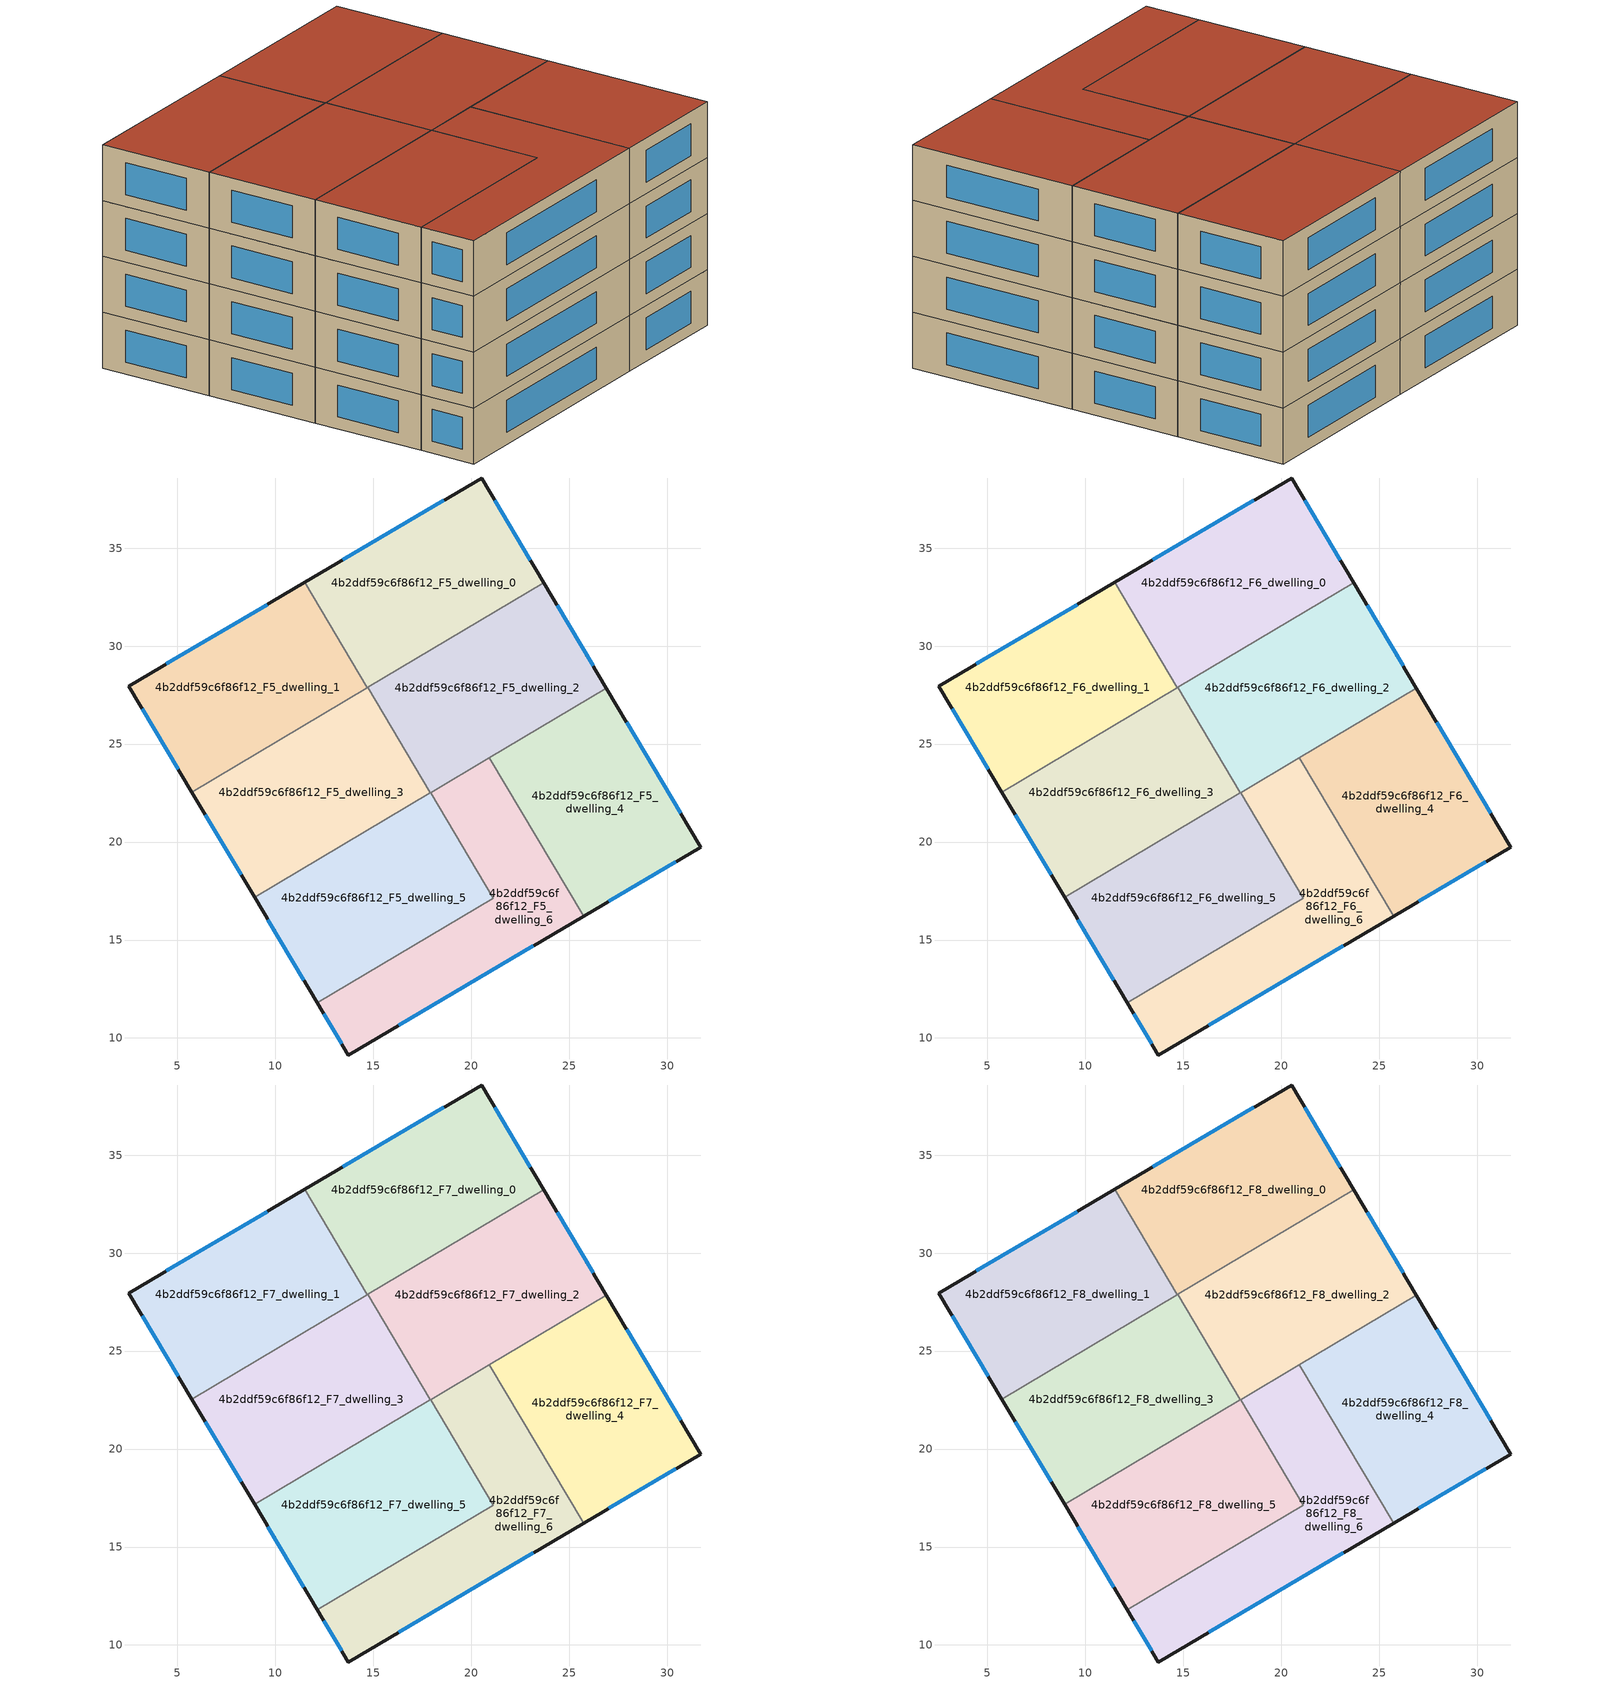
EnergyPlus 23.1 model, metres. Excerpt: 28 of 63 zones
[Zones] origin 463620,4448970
4b2ddf59c6f86f12_F5_dwelling_0
 floor to 4b2ddf59c6f86f12_F4_dwelling_0 (EU_floor_Construction): 20.53,38.58 23.71,33.23 14.7,27.88 11.5,33.26 z15
 wall outside (EU_wall_Construction): 23.71,33.23 20.53,38.58 11.5,33.26 z15:18
 wall to 4b2ddf59c6f86f12_F5_dwelling_1 (EU_wall_Construction): 11.5,33.26 14.7,27.88 z15:18
 wall to 4b2ddf59c6f86f12_F5_dwelling_2 (EU_wall_Construction): 14.72,27.89 23.71,33.23 z15:18
 wall to 4b2ddf59c6f86f12_F5_dwelling_3 (EU_wall_Construction): 14.7,27.88 14.72,27.89 z15:18
 window (EU_Window_Construction): 18.59,37.44 13.43,34.4 / 23.02,34.37 21.21,37.43 z15.64:17.36
4b2ddf59c6f86f12_F5_dwelling_1
 floor to 4b2ddf59c6f86f12_F4_dwelling_1 (EU_floor_Construction): 11.5,33.26 14.7,27.88 5.74,22.55 2.52,27.96 z15
 wall outside (EU_wall_Construction): 11.5,33.26 2.52,27.96 5.74,22.55 z15:18
 wall to 4b2ddf59c6f86f12_F5_dwelling_3 (EU_wall_Construction): 5.74,22.55 14.7,27.88 z15:18
 window (EU_Window_Construction): 9.58,32.12 4.44,29.09 / 3.21,26.8 5.05,23.71 z15.64:17.36
4b2ddf59c6f86f12_F5_dwelling_2
 floor to 4b2ddf59c6f86f12_F4_dwelling_2 (EU_floor_Construction): 23.71,33.23 26.9,27.85 17.92,22.51 14.72,27.89 z15
 wall outside (EU_wall_Construction): 26.9,27.85 23.71,33.23 z15:18
 wall to 4b2ddf59c6f86f12_F5_dwelling_3 (EU_wall_Construction): 14.72,27.89 17.92,22.51 z15:18
 wall to 4b2ddf59c6f86f12_F5_dwelling_4 (EU_wall_Construction): 20.93,24.3 26.9,27.85 z15:18
 wall to 4b2ddf59c6f86f12_F5_dwelling_6 (EU_wall_Construction): 17.92,22.51 20.93,24.3 z15:18
 window (EU_Window_Construction): 26.22,29 24.39,32.07 z15.64:17.36
4b2ddf59c6f86f12_F5_dwelling_3
 floor to 4b2ddf59c6f86f12_F4_dwelling_3 (EU_floor_Construction): 14.72,27.89 17.92,22.51 8.94,17.17 5.74,22.55 z15
 wall outside (EU_wall_Construction): 5.74,22.55 8.94,17.17 z15:18
 wall to 4b2ddf59c6f86f12_F5_dwelling_5 (EU_wall_Construction): 8.94,17.17 17.92,22.51 z15:18
 window (EU_Window_Construction): 6.42,21.4 8.25,18.33 z15.64:17.36
4b2ddf59c6f86f12_F5_dwelling_4
 floor to 4b2ddf59c6f86f12_F4_dwelling_4 (EU_floor_Construction): 26.9,27.85 31.71,19.75 25.73,16.21 20.93,24.3 z15
 wall outside (EU_wall_Construction): 25.73,16.21 31.71,19.75 26.9,27.85 z15:18
 wall to 4b2ddf59c6f86f12_F5_dwelling_6 (EU_wall_Construction): 20.93,24.3 25.73,16.21 z15:18
 window (EU_Window_Construction): 27.01,16.97 30.43,18.99 / 30.68,21.48 27.93,26.11 z15.64:17.36
4b2ddf59c6f86f12_F5_dwelling_5
 floor to 4b2ddf59c6f86f12_F4_dwelling_5 (EU_floor_Construction): 17.92,22.51 21.12,17.13 12.14,11.79 8.94,17.17 z15
 wall outside (EU_wall_Construction): 8.94,17.17 12.14,11.79 z15:18
 wall to 4b2ddf59c6f86f12_F5_dwelling_6 (EU_wall_Construction): 12.14,11.79 21.12,17.13 17.92,22.51 z15:18
 window (EU_Window_Construction): 9.62,16.02 11.46,12.95 z15.64:17.36
4b2ddf59c6f86f12_F5_dwelling_6
 floor to 4b2ddf59c6f86f12_F4_dwelling_6 (EU_floor_Construction): 20.93,24.3 25.73,16.21 13.73,9.13 12.14,11.79 21.12,17.13 17.92,22.51 z15
 wall outside (EU_wall_Construction): 12.14,11.79 13.73,9.13 25.73,16.21 z15:18
 window (EU_Window_Construction): 16.3,10.65 23.16,14.7 / 12.48,11.22 13.39,9.7 z15.64:17.36
4b2ddf59c6f86f12_F6_dwelling_0
 floor to 4b2ddf59c6f86f12_F5_dwelling_0 (EU_floor_Construction): 20.53,38.58 23.71,33.23 14.7,27.88 11.5,33.26 z18
 wall outside (EU_wall_Construction): 23.71,33.23 20.53,38.58 11.5,33.26 z18:21
 wall to 4b2ddf59c6f86f12_F6_dwelling_1 (EU_wall_Construction): 11.5,33.26 14.7,27.88 z18:21
 wall to 4b2ddf59c6f86f12_F6_dwelling_2 (EU_wall_Construction): 14.72,27.89 23.71,33.23 z18:21
 wall to 4b2ddf59c6f86f12_F6_dwelling_3 (EU_wall_Construction): 14.7,27.88 14.72,27.89 z18:21
 window (EU_Window_Construction): 18.59,37.44 13.43,34.4 / 23.02,34.37 21.21,37.43 z18.64:20.36
4b2ddf59c6f86f12_F6_dwelling_1
 floor to 4b2ddf59c6f86f12_F5_dwelling_1 (EU_floor_Construction): 11.5,33.26 14.7,27.88 5.74,22.55 2.52,27.96 z18
 wall outside (EU_wall_Construction): 11.5,33.26 2.52,27.96 5.74,22.55 z18:21
 wall to 4b2ddf59c6f86f12_F6_dwelling_3 (EU_wall_Construction): 5.74,22.55 14.7,27.88 z18:21
 window (EU_Window_Construction): 9.58,32.12 4.44,29.09 / 3.21,26.8 5.05,23.71 z18.64:20.36
4b2ddf59c6f86f12_F6_dwelling_2
 floor to 4b2ddf59c6f86f12_F5_dwelling_2 (EU_floor_Construction): 23.71,33.23 26.9,27.85 17.92,22.51 14.72,27.89 z18
 wall outside (EU_wall_Construction): 26.9,27.85 23.71,33.23 z18:21
 wall to 4b2ddf59c6f86f12_F6_dwelling_3 (EU_wall_Construction): 14.72,27.89 17.92,22.51 z18:21
 wall to 4b2ddf59c6f86f12_F6_dwelling_4 (EU_wall_Construction): 20.93,24.3 26.9,27.85 z18:21
 wall to 4b2ddf59c6f86f12_F6_dwelling_6 (EU_wall_Construction): 17.92,22.51 20.93,24.3 z18:21
 window (EU_Window_Construction): 26.22,29 24.39,32.07 z18.64:20.36
4b2ddf59c6f86f12_F6_dwelling_3
 floor to 4b2ddf59c6f86f12_F5_dwelling_3 (EU_floor_Construction): 14.72,27.89 17.92,22.51 8.94,17.17 5.74,22.55 z18
 wall outside (EU_wall_Construction): 5.74,22.55 8.94,17.17 z18:21
 wall to 4b2ddf59c6f86f12_F6_dwelling_5 (EU_wall_Construction): 8.94,17.17 17.92,22.51 z18:21
 window (EU_Window_Construction): 6.42,21.4 8.25,18.33 z18.64:20.36
4b2ddf59c6f86f12_F6_dwelling_4
 floor to 4b2ddf59c6f86f12_F5_dwelling_4 (EU_floor_Construction): 26.9,27.85 31.71,19.75 25.73,16.21 20.93,24.3 z18
 wall outside (EU_wall_Construction): 25.73,16.21 31.71,19.75 26.9,27.85 z18:21
 wall to 4b2ddf59c6f86f12_F6_dwelling_6 (EU_wall_Construction): 20.93,24.3 25.73,16.21 z18:21
 window (EU_Window_Construction): 27.01,16.97 30.43,18.99 / 30.68,21.48 27.93,26.11 z18.64:20.36
4b2ddf59c6f86f12_F6_dwelling_5
 floor to 4b2ddf59c6f86f12_F5_dwelling_5 (EU_floor_Construction): 17.92,22.51 21.12,17.13 12.14,11.79 8.94,17.17 z18
 wall outside (EU_wall_Construction): 8.94,17.17 12.14,11.79 z18:21
 wall to 4b2ddf59c6f86f12_F6_dwelling_6 (EU_wall_Construction): 12.14,11.79 21.12,17.13 17.92,22.51 z18:21
 window (EU_Window_Construction): 9.62,16.02 11.46,12.95 z18.64:20.36
4b2ddf59c6f86f12_F6_dwelling_6
 floor to 4b2ddf59c6f86f12_F5_dwelling_6 (EU_floor_Construction): 20.93,24.3 25.73,16.21 13.73,9.13 12.14,11.79 21.12,17.13 17.92,22.51 z18
 wall outside (EU_wall_Construction): 12.14,11.79 13.73,9.13 25.73,16.21 z18:21
 window (EU_Window_Construction): 16.3,10.65 23.16,14.7 / 12.48,11.22 13.39,9.7 z18.64:20.36
4b2ddf59c6f86f12_F7_dwelling_0
 floor to 4b2ddf59c6f86f12_F6_dwelling_0 (EU_floor_Construction): 20.53,38.58 23.71,33.23 14.7,27.88 11.5,33.26 z21
 wall outside (EU_wall_Construction): 23.71,33.23 20.53,38.58 11.5,33.26 z21:24
 wall to 4b2ddf59c6f86f12_F7_dwelling_1 (EU_wall_Construction): 11.5,33.26 14.7,27.88 z21:24
 wall to 4b2ddf59c6f86f12_F7_dwelling_2 (EU_wall_Construction): 14.72,27.89 23.71,33.23 z21:24
 wall to 4b2ddf59c6f86f12_F7_dwelling_3 (EU_wall_Construction): 14.7,27.88 14.72,27.89 z21:24
 window (EU_Window_Construction): 18.59,37.44 13.43,34.4 / 23.02,34.37 21.21,37.43 z21.64:23.36
4b2ddf59c6f86f12_F7_dwelling_1
 floor to 4b2ddf59c6f86f12_F6_dwelling_1 (EU_floor_Construction): 11.5,33.26 14.7,27.88 5.74,22.55 2.52,27.96 z21
 wall outside (EU_wall_Construction): 11.5,33.26 2.52,27.96 5.74,22.55 z21:24
 wall to 4b2ddf59c6f86f12_F7_dwelling_3 (EU_wall_Construction): 5.74,22.55 14.7,27.88 z21:24
 window (EU_Window_Construction): 9.58,32.12 4.44,29.09 / 3.21,26.8 5.05,23.71 z21.64:23.36
4b2ddf59c6f86f12_F7_dwelling_2
 floor to 4b2ddf59c6f86f12_F6_dwelling_2 (EU_floor_Construction): 23.71,33.23 26.9,27.85 17.92,22.51 14.72,27.89 z21
 wall outside (EU_wall_Construction): 26.9,27.85 23.71,33.23 z21:24
 wall to 4b2ddf59c6f86f12_F7_dwelling_3 (EU_wall_Construction): 14.72,27.89 17.92,22.51 z21:24
 wall to 4b2ddf59c6f86f12_F7_dwelling_4 (EU_wall_Construction): 20.93,24.3 26.9,27.85 z21:24
 wall to 4b2ddf59c6f86f12_F7_dwelling_6 (EU_wall_Construction): 17.92,22.51 20.93,24.3 z21:24
 window (EU_Window_Construction): 26.22,29 24.39,32.07 z21.64:23.36
4b2ddf59c6f86f12_F7_dwelling_3
 floor to 4b2ddf59c6f86f12_F6_dwelling_3 (EU_floor_Construction): 14.72,27.89 17.92,22.51 8.94,17.17 5.74,22.55 z21
 wall outside (EU_wall_Construction): 5.74,22.55 8.94,17.17 z21:24
 wall to 4b2ddf59c6f86f12_F7_dwelling_5 (EU_wall_Construction): 8.94,17.17 17.92,22.51 z21:24
 window (EU_Window_Construction): 6.42,21.4 8.25,18.33 z21.64:23.36
4b2ddf59c6f86f12_F7_dwelling_4
 floor to 4b2ddf59c6f86f12_F6_dwelling_4 (EU_floor_Construction): 26.9,27.85 31.71,19.75 25.73,16.21 20.93,24.3 z21
 wall outside (EU_wall_Construction): 25.73,16.21 31.71,19.75 26.9,27.85 z21:24
 wall to 4b2ddf59c6f86f12_F7_dwelling_6 (EU_wall_Construction): 20.93,24.3 25.73,16.21 z21:24
 window (EU_Window_Construction): 27.01,16.97 30.43,18.99 / 30.68,21.48 27.93,26.11 z21.64:23.36
4b2ddf59c6f86f12_F7_dwelling_5
 floor to 4b2ddf59c6f86f12_F6_dwelling_5 (EU_floor_Construction): 17.92,22.51 21.12,17.13 12.14,11.79 8.94,17.17 z21
 wall outside (EU_wall_Construction): 8.94,17.17 12.14,11.79 z21:24
 wall to 4b2ddf59c6f86f12_F7_dwelling_6 (EU_wall_Construction): 12.14,11.79 21.12,17.13 17.92,22.51 z21:24
 window (EU_Window_Construction): 9.62,16.02 11.46,12.95 z21.64:23.36
4b2ddf59c6f86f12_F7_dwelling_6
 floor to 4b2ddf59c6f86f12_F6_dwelling_6 (EU_floor_Construction): 20.93,24.3 25.73,16.21 13.73,9.13 12.14,11.79 21.12,17.13 17.92,22.51 z21
 wall outside (EU_wall_Construction): 12.14,11.79 13.73,9.13 25.73,16.21 z21:24
 window (EU_Window_Construction): 16.3,10.65 23.16,14.7 / 12.48,11.22 13.39,9.7 z21.64:23.36
4b2ddf59c6f86f12_F8_dwelling_0
 floor to 4b2ddf59c6f86f12_F7_dwelling_0 (EU_floor_Construction): 20.53,38.58 23.71,33.23 14.7,27.88 11.5,33.26 z24
 wall outside (EU_wall_Construction): 23.71,33.23 20.53,38.58 11.5,33.26 z24:27
 wall to 4b2ddf59c6f86f12_F8_dwelling_1 (EU_wall_Construction): 11.5,33.26 14.7,27.88 z24:27
 wall to 4b2ddf59c6f86f12_F8_dwelling_2 (EU_wall_Construction): 14.72,27.89 23.71,33.23 z24:27
 wall to 4b2ddf59c6f86f12_F8_dwelling_3 (EU_wall_Construction): 14.7,27.88 14.72,27.89 z24:27
 window (EU_Window_Construction): 18.59,37.44 13.43,34.4 / 23.02,34.37 21.21,37.43 z24.64:26.36
 roof outside (EU_roof_Construction): 23.71,33.23 20.53,38.58 11.5,33.26 14.7,27.88 z27
4b2ddf59c6f86f12_F8_dwelling_1
 floor to 4b2ddf59c6f86f12_F7_dwelling_1 (EU_floor_Construction): 11.5,33.26 14.7,27.88 5.74,22.55 2.52,27.96 z24
 wall outside (EU_wall_Construction): 11.5,33.26 2.52,27.96 5.74,22.55 z24:27
 wall to 4b2ddf59c6f86f12_F8_dwelling_3 (EU_wall_Construction): 5.74,22.55 14.7,27.88 z24:27
 window (EU_Window_Construction): 9.58,32.12 4.44,29.09 / 3.21,26.8 5.05,23.71 z24.64:26.36
 roof outside (EU_roof_Construction): 14.7,27.88 11.5,33.26 2.52,27.96 5.74,22.55 z27
4b2ddf59c6f86f12_F8_dwelling_2
 floor to 4b2ddf59c6f86f12_F7_dwelling_2 (EU_floor_Construction): 23.71,33.23 26.9,27.85 17.92,22.51 14.72,27.89 z24
 wall outside (EU_wall_Construction): 26.9,27.85 23.71,33.23 z24:27
 wall to 4b2ddf59c6f86f12_F8_dwelling_3 (EU_wall_Construction): 14.72,27.89 17.92,22.51 z24:27
 wall to 4b2ddf59c6f86f12_F8_dwelling_4 (EU_wall_Construction): 20.93,24.3 26.9,27.85 z24:27
 wall to 4b2ddf59c6f86f12_F8_dwelling_6 (EU_wall_Construction): 17.92,22.51 20.93,24.3 z24:27
 window (EU_Window_Construction): 26.22,29 24.39,32.07 z24.64:26.36
 roof outside (EU_roof_Construction): 26.9,27.85 23.71,33.23 14.72,27.89 17.92,22.51 z27
4b2ddf59c6f86f12_F8_dwelling_3
 floor to 4b2ddf59c6f86f12_F7_dwelling_3 (EU_floor_Construction): 14.72,27.89 17.92,22.51 8.94,17.17 5.74,22.55 z24
 wall outside (EU_wall_Construction): 5.74,22.55 8.94,17.17 z24:27
 wall to 4b2ddf59c6f86f12_F8_dwelling_5 (EU_wall_Construction): 8.94,17.17 17.92,22.51 z24:27
 window (EU_Window_Construction): 6.42,21.4 8.25,18.33 z24.64:26.36
 roof outside (EU_roof_Construction): 17.92,22.51 14.72,27.89 5.74,22.55 8.94,17.17 z27
4b2ddf59c6f86f12_F8_dwelling_4
 floor to 4b2ddf59c6f86f12_F7_dwelling_4 (EU_floor_Construction): 26.9,27.85 31.71,19.75 25.73,16.21 20.93,24.3 z24
 wall outside (EU_wall_Construction): 25.73,16.21 31.71,19.75 26.9,27.85 z24:27
 wall to 4b2ddf59c6f86f12_F8_dwelling_6 (EU_wall_Construction): 20.93,24.3 25.73,16.21 z24:27
 window (EU_Window_Construction): 27.01,16.97 30.43,18.99 / 30.68,21.48 27.93,26.11 z24.64:26.36
 roof outside (EU_roof_Construction): 31.71,19.75 26.9,27.85 20.93,24.3 25.73,16.21 z27
4b2ddf59c6f86f12_F8_dwelling_5
 floor to 4b2ddf59c6f86f12_F7_dwelling_5 (EU_floor_Construction): 17.92,22.51 21.12,17.13 12.14,11.79 8.94,17.17 z24
 wall outside (EU_wall_Construction): 8.94,17.17 12.14,11.79 z24:27
 wall to 4b2ddf59c6f86f12_F8_dwelling_6 (EU_wall_Construction): 12.14,11.79 21.12,17.13 17.92,22.51 z24:27
 window (EU_Window_Construction): 9.62,16.02 11.46,12.95 z24.64:26.36
 roof outside (EU_roof_Construction): 21.12,17.13 17.92,22.51 8.94,17.17 12.14,11.79 z27
4b2ddf59c6f86f12_F8_dwelling_6
 floor to 4b2ddf59c6f86f12_F7_dwelling_6 (EU_floor_Construction): 20.93,24.3 25.73,16.21 13.73,9.13 12.14,11.79 21.12,17.13 17.92,22.51 z24
 wall outside (EU_wall_Construction): 12.14,11.79 13.73,9.13 25.73,16.21 z24:27
 window (EU_Window_Construction): 16.3,10.65 23.16,14.7 / 12.48,11.22 13.39,9.7 z24.64:26.36
 roof outside (EU_roof_Construction): 25.73,16.21 20.93,24.3 17.92,22.51 21.12,17.13 12.14,11.79 13.73,9.13 z27
[Building]
EU S2 Campaign: North Axis=0; Terrain=City; Solar Distribution=FullExterior
[Site:Location]
Yerevan-Zvartnots.Intl.AP: Latitude=40.15; Longitude=44.383; Time Zone=4; Elevation=854
[SizingPeriod:WeatherFileDays]
AnnualSizingPeriod: Begin Month=1; Begin Day of Month=1; End Month=12; End Day of Month=31; Day of Week for Start Day=Monday; Use Weather File Daylight Saving Period=No; Use Weather File Rain and Snow Indicators=No
[MATERIAL]
EU_InternalMass_Material: Roughness=MediumRough; Thickness=0.1; Conductivity=1; Density=1800; Specific Heat=900; Thermal Absorptance=0.9; Solar Absorptance=0.7; Visible Absorptance=0.7
[MATERIAL:NOMASS] Roughness=MediumRough; Thermal Absorptance=0.9; Solar Absorptance=0.7; Visible Absorptance=0.7
Name | Thermal Resistance
EU_wall_NoMass | 1.05043
EU_roof_NoMass | 1.45357
EU_floor_NoMass | 0.478065
[WINDOWMATERIAL:SIMPLEGLAZINGSYSTEM]
EU_Window_SimpleGlazing: UFactor=2.5566; Solar Heat Gain Coefficient=0.75; Visible Transmittance=0.75
[CONSTRUCTION]
EU_wall_Construction: EU_wall_NoMass
EU_roof_Construction: EU_roof_NoMass
EU_floor_Construction: EU_floor_NoMass
EU_Window_Construction: EU_Window_SimpleGlazing
EU_InternalMass_Construction: EU_InternalMass_Material
[ZONE] Type=1; Multiplier=1; Ceiling Height=autocalculate; Floor Area=autocalculate; Part of Total Floor Area=Yes
Name | Volume
4b2ddf59c6f86f12_F5_dwelling_0; 4b2ddf59c6f86f12_F6_dwelling_0; 4b2ddf59c6f86f12_F7_dwelling_0; 4b2ddf59c6f86f12_F8_dwelling_0 | 196.185
4b2ddf59c6f86f12_F5_dwelling_1; 4b2ddf59c6f86f12_F6_dwelling_1; 4b2ddf59c6f86f12_F7_dwelling_1; 4b2ddf59c6f86f12_F8_dwelling_1 | 196.187
4b2ddf59c6f86f12_F5_dwelling_2; 4b2ddf59c6f86f12_F6_dwelling_2; 4b2ddf59c6f86f12_F7_dwelling_2; 4b2ddf59c6f86f12_F8_dwelling_2 | 196.191
4b2ddf59c6f86f12_F5_dwelling_3; 4b2ddf59c6f86f12_F6_dwelling_3; 4b2ddf59c6f86f12_F7_dwelling_3; 4b2ddf59c6f86f12_F8_dwelling_3 | 196.186
4b2ddf59c6f86f12_F5_dwelling_4; 4b2ddf59c6f86f12_F6_dwelling_4; 4b2ddf59c6f86f12_F7_dwelling_4; 4b2ddf59c6f86f12_F8_dwelling_4 | 196.181
4b2ddf59c6f86f12_F5_dwelling_5; 4b2ddf59c6f86f12_F6_dwelling_5; 4b2ddf59c6f86f12_F7_dwelling_5; 4b2ddf59c6f86f12_F8_dwelling_5 | 196.18
4b2ddf59c6f86f12_F5_dwelling_6; 4b2ddf59c6f86f12_F6_dwelling_6; 4b2ddf59c6f86f12_F7_dwelling_6; 4b2ddf59c6f86f12_F8_dwelling_6 | 196.157
[INTERNALMASS] Construction=EU_InternalMass_Construction
Name | Zone or ZoneList | Surface Area
4b2ddf59c6f86f12_F5_dwelling_0_EU_InternalMass | 4b2ddf59c6f86f12_F5_dwelling_0 | 65.395
4b2ddf59c6f86f12_F5_dwelling_1_EU_InternalMass | 4b2ddf59c6f86f12_F5_dwelling_1 | 65.3959
4b2ddf59c6f86f12_F5_dwelling_2_EU_InternalMass | 4b2ddf59c6f86f12_F5_dwelling_2 | 65.3962
4b2ddf59c6f86f12_F5_dwelling_3_EU_InternalMass | 4b2ddf59c6f86f12_F5_dwelling_3 | 65.3955
4b2ddf59c6f86f12_F5_dwelling_4_EU_InternalMass | 4b2ddf59c6f86f12_F5_dwelling_4 | 65.3925
4b2ddf59c6f86f12_F5_dwelling_5_EU_InternalMass | 4b2ddf59c6f86f12_F5_dwelling_5 | 65.3918
4b2ddf59c6f86f12_F5_dwelling_6_EU_InternalMass | 4b2ddf59c6f86f12_F5_dwelling_6 | 65.3858
4b2ddf59c6f86f12_F6_dwelling_0_EU_InternalMass | 4b2ddf59c6f86f12_F6_dwelling_0 | 65.395
4b2ddf59c6f86f12_F6_dwelling_1_EU_InternalMass | 4b2ddf59c6f86f12_F6_dwelling_1 | 65.3959
4b2ddf59c6f86f12_F6_dwelling_2_EU_InternalMass | 4b2ddf59c6f86f12_F6_dwelling_2 | 65.3962
4b2ddf59c6f86f12_F6_dwelling_3_EU_InternalMass | 4b2ddf59c6f86f12_F6_dwelling_3 | 65.3955
4b2ddf59c6f86f12_F6_dwelling_4_EU_InternalMass | 4b2ddf59c6f86f12_F6_dwelling_4 | 65.3925
4b2ddf59c6f86f12_F6_dwelling_5_EU_InternalMass | 4b2ddf59c6f86f12_F6_dwelling_5 | 65.3918
4b2ddf59c6f86f12_F6_dwelling_6_EU_InternalMass | 4b2ddf59c6f86f12_F6_dwelling_6 | 65.3858
4b2ddf59c6f86f12_F7_dwelling_0_EU_InternalMass | 4b2ddf59c6f86f12_F7_dwelling_0 | 65.395
4b2ddf59c6f86f12_F7_dwelling_1_EU_InternalMass | 4b2ddf59c6f86f12_F7_dwelling_1 | 65.3959
4b2ddf59c6f86f12_F7_dwelling_2_EU_InternalMass | 4b2ddf59c6f86f12_F7_dwelling_2 | 65.3962
4b2ddf59c6f86f12_F7_dwelling_3_EU_InternalMass | 4b2ddf59c6f86f12_F7_dwelling_3 | 65.3955
4b2ddf59c6f86f12_F7_dwelling_4_EU_InternalMass | 4b2ddf59c6f86f12_F7_dwelling_4 | 65.3925
4b2ddf59c6f86f12_F7_dwelling_5_EU_InternalMass | 4b2ddf59c6f86f12_F7_dwelling_5 | 65.3918
4b2ddf59c6f86f12_F7_dwelling_6_EU_InternalMass | 4b2ddf59c6f86f12_F7_dwelling_6 | 65.3858
4b2ddf59c6f86f12_F8_dwelling_0_EU_InternalMass | 4b2ddf59c6f86f12_F8_dwelling_0 | 65.395
4b2ddf59c6f86f12_F8_dwelling_1_EU_InternalMass | 4b2ddf59c6f86f12_F8_dwelling_1 | 65.3959
4b2ddf59c6f86f12_F8_dwelling_2_EU_InternalMass | 4b2ddf59c6f86f12_F8_dwelling_2 | 65.3962
4b2ddf59c6f86f12_F8_dwelling_3_EU_InternalMass | 4b2ddf59c6f86f12_F8_dwelling_3 | 65.3955
4b2ddf59c6f86f12_F8_dwelling_4_EU_InternalMass | 4b2ddf59c6f86f12_F8_dwelling_4 | 65.3925
4b2ddf59c6f86f12_F8_dwelling_5_EU_InternalMass | 4b2ddf59c6f86f12_F8_dwelling_5 | 65.3918
4b2ddf59c6f86f12_F8_dwelling_6_EU_InternalMass | 4b2ddf59c6f86f12_F8_dwelling_6 | 65.3858
[OTHEREQUIPMENT] Fuel Type=Electricity; Design Level Calculation Method=Watts/Area; Power per Zone Floor Area=1; Fraction Latent=0; Fraction Radiant=0; Fraction Lost=0; Carbon Dioxide Generation Rate=0; EndUse Subcategory=EU_Step8_InternalGains
Name | Zone or ZoneList or Space or SpaceList | Schedule
EU_Step8_InternalGain_4b2ddf59c6f86f12_F5_dwelling_0_f000 | 4b2ddf59c6f86f12_F5_dwelling_0 | EU_Step8_GainSchedule_4b2ddf59c6f86f12_F5_dwelling_0_f000
EU_Step8_InternalGain_4b2ddf59c6f86f12_F5_dwelling_1_f000 | 4b2ddf59c6f86f12_F5_dwelling_1 | EU_Step8_GainSchedule_4b2ddf59c6f86f12_F5_dwelling_1_f000
EU_Step8_InternalGain_4b2ddf59c6f86f12_F5_dwelling_2_f000 | 4b2ddf59c6f86f12_F5_dwelling_2 | EU_Step8_GainSchedule_4b2ddf59c6f86f12_F5_dwelling_2_f000
EU_Step8_InternalGain_4b2ddf59c6f86f12_F5_dwelling_3_f000 | 4b2ddf59c6f86f12_F5_dwelling_3 | EU_Step8_GainSchedule_4b2ddf59c6f86f12_F5_dwelling_3_f000
EU_Step8_InternalGain_4b2ddf59c6f86f12_F5_dwelling_4_f000 | 4b2ddf59c6f86f12_F5_dwelling_4 | EU_Step8_GainSchedule_4b2ddf59c6f86f12_F5_dwelling_4_f000
EU_Step8_InternalGain_4b2ddf59c6f86f12_F5_dwelling_5_f000 | 4b2ddf59c6f86f12_F5_dwelling_5 | EU_Step8_GainSchedule_4b2ddf59c6f86f12_F5_dwelling_5_f000
EU_Step8_InternalGain_4b2ddf59c6f86f12_F5_dwelling_6_f000 | 4b2ddf59c6f86f12_F5_dwelling_6 | EU_Step8_GainSchedule_4b2ddf59c6f86f12_F5_dwelling_6_f000
EU_Step8_InternalGain_4b2ddf59c6f86f12_F6_dwelling_0_f000 | 4b2ddf59c6f86f12_F6_dwelling_0 | EU_Step8_GainSchedule_4b2ddf59c6f86f12_F6_dwelling_0_f000
EU_Step8_InternalGain_4b2ddf59c6f86f12_F6_dwelling_1_f000 | 4b2ddf59c6f86f12_F6_dwelling_1 | EU_Step8_GainSchedule_4b2ddf59c6f86f12_F6_dwelling_1_f000
EU_Step8_InternalGain_4b2ddf59c6f86f12_F6_dwelling_2_f000 | 4b2ddf59c6f86f12_F6_dwelling_2 | EU_Step8_GainSchedule_4b2ddf59c6f86f12_F6_dwelling_2_f000
EU_Step8_InternalGain_4b2ddf59c6f86f12_F6_dwelling_3_f000 | 4b2ddf59c6f86f12_F6_dwelling_3 | EU_Step8_GainSchedule_4b2ddf59c6f86f12_F6_dwelling_3_f000
EU_Step8_InternalGain_4b2ddf59c6f86f12_F6_dwelling_4_f000 | 4b2ddf59c6f86f12_F6_dwelling_4 | EU_Step8_GainSchedule_4b2ddf59c6f86f12_F6_dwelling_4_f000
EU_Step8_InternalGain_4b2ddf59c6f86f12_F6_dwelling_5_f000 | 4b2ddf59c6f86f12_F6_dwelling_5 | EU_Step8_GainSchedule_4b2ddf59c6f86f12_F6_dwelling_5_f000
EU_Step8_InternalGain_4b2ddf59c6f86f12_F6_dwelling_6_f000 | 4b2ddf59c6f86f12_F6_dwelling_6 | EU_Step8_GainSchedule_4b2ddf59c6f86f12_F6_dwelling_6_f000
EU_Step8_InternalGain_4b2ddf59c6f86f12_F7_dwelling_0_f000 | 4b2ddf59c6f86f12_F7_dwelling_0 | EU_Step8_GainSchedule_4b2ddf59c6f86f12_F7_dwelling_0_f000
EU_Step8_InternalGain_4b2ddf59c6f86f12_F7_dwelling_1_f000 | 4b2ddf59c6f86f12_F7_dwelling_1 | EU_Step8_GainSchedule_4b2ddf59c6f86f12_F7_dwelling_1_f000
EU_Step8_InternalGain_4b2ddf59c6f86f12_F7_dwelling_2_f000 | 4b2ddf59c6f86f12_F7_dwelling_2 | EU_Step8_GainSchedule_4b2ddf59c6f86f12_F7_dwelling_2_f000
EU_Step8_InternalGain_4b2ddf59c6f86f12_F7_dwelling_3_f000 | 4b2ddf59c6f86f12_F7_dwelling_3 | EU_Step8_GainSchedule_4b2ddf59c6f86f12_F7_dwelling_3_f000
EU_Step8_InternalGain_4b2ddf59c6f86f12_F7_dwelling_4_f000 | 4b2ddf59c6f86f12_F7_dwelling_4 | EU_Step8_GainSchedule_4b2ddf59c6f86f12_F7_dwelling_4_f000
EU_Step8_InternalGain_4b2ddf59c6f86f12_F7_dwelling_5_f000 | 4b2ddf59c6f86f12_F7_dwelling_5 | EU_Step8_GainSchedule_4b2ddf59c6f86f12_F7_dwelling_5_f000
EU_Step8_InternalGain_4b2ddf59c6f86f12_F7_dwelling_6_f000 | 4b2ddf59c6f86f12_F7_dwelling_6 | EU_Step8_GainSchedule_4b2ddf59c6f86f12_F7_dwelling_6_f000
EU_Step8_InternalGain_4b2ddf59c6f86f12_F8_dwelling_0_f000 | 4b2ddf59c6f86f12_F8_dwelling_0 | EU_Step8_GainSchedule_4b2ddf59c6f86f12_F8_dwelling_0_f000
EU_Step8_InternalGain_4b2ddf59c6f86f12_F8_dwelling_1_f000 | 4b2ddf59c6f86f12_F8_dwelling_1 | EU_Step8_GainSchedule_4b2ddf59c6f86f12_F8_dwelling_1_f000
EU_Step8_InternalGain_4b2ddf59c6f86f12_F8_dwelling_2_f000 | 4b2ddf59c6f86f12_F8_dwelling_2 | EU_Step8_GainSchedule_4b2ddf59c6f86f12_F8_dwelling_2_f000
EU_Step8_InternalGain_4b2ddf59c6f86f12_F8_dwelling_3_f000 | 4b2ddf59c6f86f12_F8_dwelling_3 | EU_Step8_GainSchedule_4b2ddf59c6f86f12_F8_dwelling_3_f000
EU_Step8_InternalGain_4b2ddf59c6f86f12_F8_dwelling_4_f000 | 4b2ddf59c6f86f12_F8_dwelling_4 | EU_Step8_GainSchedule_4b2ddf59c6f86f12_F8_dwelling_4_f000
EU_Step8_InternalGain_4b2ddf59c6f86f12_F8_dwelling_5_f000 | 4b2ddf59c6f86f12_F8_dwelling_5 | EU_Step8_GainSchedule_4b2ddf59c6f86f12_F8_dwelling_5_f000
EU_Step8_InternalGain_4b2ddf59c6f86f12_F8_dwelling_6_f000 | 4b2ddf59c6f86f12_F8_dwelling_6 | EU_Step8_GainSchedule_4b2ddf59c6f86f12_F8_dwelling_6_f000
[ZONEVENTILATION:DESIGNFLOWRATE] Schedule=EU_AlwaysOn; Design Flow Rate Calculation Method=AirChanges/Hour; Air Changes per Hour=0.557805; Ventilation Type=Natural; Fan Pressure Rise=0; Fan Total Efficiency=1; Constant Term Coefficient=1; Temperature Term Coefficient=0; Velocity Term Coefficient=0; Velocity Squared Term Coefficient=0; Minimum Indoor Temperature=-100; Maximum Indoor Temperature=100; Delta Temperature=-100; Minimum Outdoor Temperature=-100; Maximum Outdoor Temperature=100; Maximum Wind Speed=40
Name | Zone or ZoneList or Space or SpaceList
EU_ConstantAir_4b2ddf59c6f86f12_F5_dwelling_0 | 4b2ddf59c6f86f12_F5_dwelling_0
EU_ConstantAir_4b2ddf59c6f86f12_F5_dwelling_1 | 4b2ddf59c6f86f12_F5_dwelling_1
EU_ConstantAir_4b2ddf59c6f86f12_F5_dwelling_2 | 4b2ddf59c6f86f12_F5_dwelling_2
EU_ConstantAir_4b2ddf59c6f86f12_F5_dwelling_3 | 4b2ddf59c6f86f12_F5_dwelling_3
EU_ConstantAir_4b2ddf59c6f86f12_F5_dwelling_4 | 4b2ddf59c6f86f12_F5_dwelling_4
EU_ConstantAir_4b2ddf59c6f86f12_F5_dwelling_5 | 4b2ddf59c6f86f12_F5_dwelling_5
EU_ConstantAir_4b2ddf59c6f86f12_F5_dwelling_6 | 4b2ddf59c6f86f12_F5_dwelling_6
EU_ConstantAir_4b2ddf59c6f86f12_F6_dwelling_0 | 4b2ddf59c6f86f12_F6_dwelling_0
EU_ConstantAir_4b2ddf59c6f86f12_F6_dwelling_1 | 4b2ddf59c6f86f12_F6_dwelling_1
EU_ConstantAir_4b2ddf59c6f86f12_F6_dwelling_2 | 4b2ddf59c6f86f12_F6_dwelling_2
EU_ConstantAir_4b2ddf59c6f86f12_F6_dwelling_3 | 4b2ddf59c6f86f12_F6_dwelling_3
EU_ConstantAir_4b2ddf59c6f86f12_F6_dwelling_4 | 4b2ddf59c6f86f12_F6_dwelling_4
EU_ConstantAir_4b2ddf59c6f86f12_F6_dwelling_5 | 4b2ddf59c6f86f12_F6_dwelling_5
EU_ConstantAir_4b2ddf59c6f86f12_F6_dwelling_6 | 4b2ddf59c6f86f12_F6_dwelling_6
EU_ConstantAir_4b2ddf59c6f86f12_F7_dwelling_0 | 4b2ddf59c6f86f12_F7_dwelling_0
EU_ConstantAir_4b2ddf59c6f86f12_F7_dwelling_1 | 4b2ddf59c6f86f12_F7_dwelling_1
EU_ConstantAir_4b2ddf59c6f86f12_F7_dwelling_2 | 4b2ddf59c6f86f12_F7_dwelling_2
EU_ConstantAir_4b2ddf59c6f86f12_F7_dwelling_3 | 4b2ddf59c6f86f12_F7_dwelling_3
EU_ConstantAir_4b2ddf59c6f86f12_F7_dwelling_4 | 4b2ddf59c6f86f12_F7_dwelling_4
EU_ConstantAir_4b2ddf59c6f86f12_F7_dwelling_5 | 4b2ddf59c6f86f12_F7_dwelling_5
EU_ConstantAir_4b2ddf59c6f86f12_F7_dwelling_6 | 4b2ddf59c6f86f12_F7_dwelling_6
EU_ConstantAir_4b2ddf59c6f86f12_F8_dwelling_0 | 4b2ddf59c6f86f12_F8_dwelling_0
EU_ConstantAir_4b2ddf59c6f86f12_F8_dwelling_1 | 4b2ddf59c6f86f12_F8_dwelling_1
EU_ConstantAir_4b2ddf59c6f86f12_F8_dwelling_2 | 4b2ddf59c6f86f12_F8_dwelling_2
EU_ConstantAir_4b2ddf59c6f86f12_F8_dwelling_3 | 4b2ddf59c6f86f12_F8_dwelling_3
EU_ConstantAir_4b2ddf59c6f86f12_F8_dwelling_4 | 4b2ddf59c6f86f12_F8_dwelling_4
EU_ConstantAir_4b2ddf59c6f86f12_F8_dwelling_5 | 4b2ddf59c6f86f12_F8_dwelling_5
EU_ConstantAir_4b2ddf59c6f86f12_F8_dwelling_6 | 4b2ddf59c6f86f12_F8_dwelling_6
[HVACTEMPLATE:THERMOSTAT] Constant Heating Setpoint=20; Constant Cooling Setpoint=50
EU_HeatOnly_4b2ddf59c6f86f12_F0_dwelling_0; EU_HeatOnly_4b2ddf59c6f86f12_F0_dwelling_1; EU_HeatOnly_4b2ddf59c6f86f12_F0_dwelling_2; EU_HeatOnly_4b2ddf59c6f86f12_F0_dwelling_3; EU_HeatOnly_4b2ddf59c6f86f12_F0_dwelling_4; EU_HeatOnly_4b2ddf59c6f86f12_F0_dwelling_5; EU_HeatOnly_4b2ddf59c6f86f12_F0_dwelling_6; EU_HeatOnly_4b2ddf59c6f86f12_F1_dwelling_0; EU_HeatOnly_4b2ddf59c6f86f12_F1_dwelling_1; EU_HeatOnly_4b2ddf59c6f86f12_F1_dwelling_2; EU_HeatOnly_4b2ddf59c6f86f12_F1_dwelling_3; EU_HeatOnly_4b2ddf59c6f86f12_F1_dwelling_4; EU_HeatOnly_4b2ddf59c6f86f12_F1_dwelling_5; EU_HeatOnly_4b2ddf59c6f86f12_F1_dwelling_6; EU_HeatOnly_4b2ddf59c6f86f12_F2_dwelling_0; EU_HeatOnly_4b2ddf59c6f86f12_F2_dwelling_1; EU_HeatOnly_4b2ddf59c6f86f12_F2_dwelling_2; EU_HeatOnly_4b2ddf59c6f86f12_F2_dwelling_3; EU_HeatOnly_4b2ddf59c6f86f12_F2_dwelling_4; EU_HeatOnly_4b2ddf59c6f86f12_F2_dwelling_5; EU_HeatOnly_4b2ddf59c6f86f12_F2_dwelling_6; EU_HeatOnly_4b2ddf59c6f86f12_F3_dwelling_0; EU_HeatOnly_4b2ddf59c6f86f12_F3_dwelling_1; EU_HeatOnly_4b2ddf59c6f86f12_F3_dwelling_2; EU_HeatOnly_4b2ddf59c6f86f12_F3_dwelling_3; EU_HeatOnly_4b2ddf59c6f86f12_F3_dwelling_4; EU_HeatOnly_4b2ddf59c6f86f12_F3_dwelling_5; EU_HeatOnly_4b2ddf59c6f86f12_F3_dwelling_6; EU_HeatOnly_4b2ddf59c6f86f12_F4_dwelling_0; EU_HeatOnly_4b2ddf59c6f86f12_F4_dwelling_1; EU_HeatOnly_4b2ddf59c6f86f12_F4_dwelling_2; EU_HeatOnly_4b2ddf59c6f86f12_F4_dwelling_3; EU_HeatOnly_4b2ddf59c6f86f12_F4_dwelling_4; EU_HeatOnly_4b2ddf59c6f86f12_F4_dwelling_5; EU_HeatOnly_4b2ddf59c6f86f12_F4_dwelling_6; EU_HeatOnly_4b2ddf59c6f86f12_F5_dwelling_0; EU_HeatOnly_4b2ddf59c6f86f12_F5_dwelling_1; EU_HeatOnly_4b2ddf59c6f86f12_F5_dwelling_2; EU_HeatOnly_4b2ddf59c6f86f12_F5_dwelling_3; EU_HeatOnly_4b2ddf59c6f86f12_F5_dwelling_4; EU_HeatOnly_4b2ddf59c6f86f12_F5_dwelling_5; EU_HeatOnly_4b2ddf59c6f86f12_F5_dwelling_6; EU_HeatOnly_4b2ddf59c6f86f12_F6_dwelling_0; EU_HeatOnly_4b2ddf59c6f86f12_F6_dwelling_1; EU_HeatOnly_4b2ddf59c6f86f12_F6_dwelling_2; EU_HeatOnly_4b2ddf59c6f86f12_F6_dwelling_3; EU_HeatOnly_4b2ddf59c6f86f12_F6_dwelling_4; EU_HeatOnly_4b2ddf59c6f86f12_F6_dwelling_5; EU_HeatOnly_4b2ddf59c6f86f12_F6_dwelling_6; EU_HeatOnly_4b2ddf59c6f86f12_F7_dwelling_0; EU_HeatOnly_4b2ddf59c6f86f12_F7_dwelling_1; EU_HeatOnly_4b2ddf59c6f86f12_F7_dwelling_2; EU_HeatOnly_4b2ddf59c6f86f12_F7_dwelling_3; EU_HeatOnly_4b2ddf59c6f86f12_F7_dwelling_4; EU_HeatOnly_4b2ddf59c6f86f12_F7_dwelling_5; EU_HeatOnly_4b2ddf59c6f86f12_F7_dwelling_6; EU_HeatOnly_4b2ddf59c6f86f12_F8_dwelling_0; EU_HeatOnly_4b2ddf59c6f86f12_F8_dwelling_1; EU_HeatOnly_4b2ddf59c6f86f12_F8_dwelling_2; EU_HeatOnly_4b2ddf59c6f86f12_F8_dwelling_3; EU_HeatOnly_4b2ddf59c6f86f12_F8_dwelling_4; EU_HeatOnly_4b2ddf59c6f86f12_F8_dwelling_5; EU_HeatOnly_4b2ddf59c6f86f12_F8_dwelling_6
[HVACTEMPLATE:ZONE:IDEALLOADSAIRSYSTEM] System Availability Schedule=EU_AlwaysOn; Maximum Heating Supply Air Temperature=50; Minimum Cooling Supply Air Temperature=13; Maximum Heating Supply Air Humidity Ratio=0.0156; Minimum Cooling Supply Air Humidity Ratio=0.0077; Heating Limit=NoLimit; Cooling Limit=NoLimit; Heating Availability Schedule=EU_AlwaysOn; Cooling Availability Schedule=EU_CoolingOff; Dehumidification Control Type=ConstantSensibleHeatRatio; Cooling Sensible Heat Ratio=0.7; Dehumidification Setpoint=60; Humidification Control Type=None; Humidification Setpoint=30; Outdoor Air Method=None; Outdoor Air Flow Rate per Person=0.00944; Outdoor Air Flow Rate per Zone Floor Area=0; Outdoor Air Flow Rate per Zone=0; Demand Controlled Ventilation Type=None; Outdoor Air Economizer Type=NoEconomizer; Heat Recovery Type=None; Sensible Heat Recovery Effectiveness=0.7; Latent Heat Recovery Effectiveness=0.65
Name | Template Thermostat
4b2ddf59c6f86f12_F5_dwelling_0 | EU_HeatOnly_4b2ddf59c6f86f12_F5_dwelling_0
4b2ddf59c6f86f12_F5_dwelling_1 | EU_HeatOnly_4b2ddf59c6f86f12_F5_dwelling_1
4b2ddf59c6f86f12_F5_dwelling_2 | EU_HeatOnly_4b2ddf59c6f86f12_F5_dwelling_2
4b2ddf59c6f86f12_F5_dwelling_3 | EU_HeatOnly_4b2ddf59c6f86f12_F5_dwelling_3
4b2ddf59c6f86f12_F5_dwelling_4 | EU_HeatOnly_4b2ddf59c6f86f12_F5_dwelling_4
4b2ddf59c6f86f12_F5_dwelling_5 | EU_HeatOnly_4b2ddf59c6f86f12_F5_dwelling_5
4b2ddf59c6f86f12_F5_dwelling_6 | EU_HeatOnly_4b2ddf59c6f86f12_F5_dwelling_6
4b2ddf59c6f86f12_F6_dwelling_0 | EU_HeatOnly_4b2ddf59c6f86f12_F6_dwelling_0
4b2ddf59c6f86f12_F6_dwelling_1 | EU_HeatOnly_4b2ddf59c6f86f12_F6_dwelling_1
4b2ddf59c6f86f12_F6_dwelling_2 | EU_HeatOnly_4b2ddf59c6f86f12_F6_dwelling_2
4b2ddf59c6f86f12_F6_dwelling_3 | EU_HeatOnly_4b2ddf59c6f86f12_F6_dwelling_3
4b2ddf59c6f86f12_F6_dwelling_4 | EU_HeatOnly_4b2ddf59c6f86f12_F6_dwelling_4
4b2ddf59c6f86f12_F6_dwelling_5 | EU_HeatOnly_4b2ddf59c6f86f12_F6_dwelling_5
4b2ddf59c6f86f12_F6_dwelling_6 | EU_HeatOnly_4b2ddf59c6f86f12_F6_dwelling_6
4b2ddf59c6f86f12_F7_dwelling_0 | EU_HeatOnly_4b2ddf59c6f86f12_F7_dwelling_0
4b2ddf59c6f86f12_F7_dwelling_1 | EU_HeatOnly_4b2ddf59c6f86f12_F7_dwelling_1
4b2ddf59c6f86f12_F7_dwelling_2 | EU_HeatOnly_4b2ddf59c6f86f12_F7_dwelling_2
4b2ddf59c6f86f12_F7_dwelling_3 | EU_HeatOnly_4b2ddf59c6f86f12_F7_dwelling_3
4b2ddf59c6f86f12_F7_dwelling_4 | EU_HeatOnly_4b2ddf59c6f86f12_F7_dwelling_4
4b2ddf59c6f86f12_F7_dwelling_5 | EU_HeatOnly_4b2ddf59c6f86f12_F7_dwelling_5
4b2ddf59c6f86f12_F7_dwelling_6 | EU_HeatOnly_4b2ddf59c6f86f12_F7_dwelling_6
4b2ddf59c6f86f12_F8_dwelling_0 | EU_HeatOnly_4b2ddf59c6f86f12_F8_dwelling_0
4b2ddf59c6f86f12_F8_dwelling_1 | EU_HeatOnly_4b2ddf59c6f86f12_F8_dwelling_1
4b2ddf59c6f86f12_F8_dwelling_2 | EU_HeatOnly_4b2ddf59c6f86f12_F8_dwelling_2
4b2ddf59c6f86f12_F8_dwelling_3 | EU_HeatOnly_4b2ddf59c6f86f12_F8_dwelling_3
4b2ddf59c6f86f12_F8_dwelling_4 | EU_HeatOnly_4b2ddf59c6f86f12_F8_dwelling_4
4b2ddf59c6f86f12_F8_dwelling_5 | EU_HeatOnly_4b2ddf59c6f86f12_F8_dwelling_5
4b2ddf59c6f86f12_F8_dwelling_6 | EU_HeatOnly_4b2ddf59c6f86f12_F8_dwelling_6
[SIZING:ZONE] Zone Cooling Design Supply Air Temperature Input Method=SupplyAirTemperature; Zone Cooling Design Supply Air Temperature=13; Zone Heating Design Supply Air Temperature Input Method=SupplyAirTemperature; Zone Heating Design Supply Air Temperature=50; Zone Cooling Design Supply Air Humidity Ratio=0.008; Zone Heating Design Supply Air Humidity Ratio=0.008; Cooling Design Air Flow Method=DesignDay; Cooling Design Air Flow Rate=0; Cooling Minimum Air Flow per Zone Floor Area=0.000762; Cooling Minimum Air Flow=0; Cooling Minimum Air Flow Fraction=0.2; Heating Design Air Flow Method=DesignDay; Heating Design Air Flow Rate=0; Heating Maximum Air Flow per Zone Floor Area=0.002032; Heating Maximum Air Flow=0.141576; Heating Maximum Air Flow Fraction=0.3; Account for Dedicated Outdoor Air System=No; Dedicated Outdoor Air System Control Strategy=NeutralSupplyAir; Dedicated Outdoor Air Low Setpoint Temperature for Design=autosize; Dedicated Outdoor Air High Setpoint Temperature for Design=autosize; Zone Load Sizing Method=Sensible Load Only No Latent Load; Zone Latent Cooling Design Supply Air Humidity Ratio Input Method=HumidityRatioDifference; Zone Cooling Design Supply Air Humidity Ratio Difference=0.005; Zone Latent Heating Design Supply Air Humidity Ratio Input Method=HumidityRatioDifference; Zone Humidification Design Supply Air Humidity Ratio Difference=0.005
4b2ddf59c6f86f12_F5_dwelling_0; 4b2ddf59c6f86f12_F5_dwelling_1; 4b2ddf59c6f86f12_F5_dwelling_2; 4b2ddf59c6f86f12_F5_dwelling_3; 4b2ddf59c6f86f12_F5_dwelling_4; 4b2ddf59c6f86f12_F5_dwelling_5; 4b2ddf59c6f86f12_F5_dwelling_6; 4b2ddf59c6f86f12_F6_dwelling_0; 4b2ddf59c6f86f12_F6_dwelling_1; 4b2ddf59c6f86f12_F6_dwelling_2; 4b2ddf59c6f86f12_F6_dwelling_3; 4b2ddf59c6f86f12_F6_dwelling_4; 4b2ddf59c6f86f12_F6_dwelling_5; 4b2ddf59c6f86f12_F6_dwelling_6; 4b2ddf59c6f86f12_F7_dwelling_0; 4b2ddf59c6f86f12_F7_dwelling_1; 4b2ddf59c6f86f12_F7_dwelling_2; 4b2ddf59c6f86f12_F7_dwelling_3; 4b2ddf59c6f86f12_F7_dwelling_4; 4b2ddf59c6f86f12_F7_dwelling_5; 4b2ddf59c6f86f12_F7_dwelling_6; 4b2ddf59c6f86f12_F8_dwelling_0; 4b2ddf59c6f86f12_F8_dwelling_1; 4b2ddf59c6f86f12_F8_dwelling_2; 4b2ddf59c6f86f12_F8_dwelling_3; 4b2ddf59c6f86f12_F8_dwelling_4; 4b2ddf59c6f86f12_F8_dwelling_5; 4b2ddf59c6f86f12_F8_dwelling_6
[SCHEDULE:CONSTANT]
Name | Hourly Value
EU_AlwaysOn | 1
EU_CoolingOff | 0
[SCHEDULE:FILE] Column Number=1; Rows to Skip at Top=0; Number of Hours of Data=8760; Column Separator=Comma; Interpolate to Timestep=No; Minutes per Item=60; Adjust Schedule for Daylight Savings=Yes
Name | File
EU_Step8_GainSchedule_4b2ddf59c6f86f12_F5_dwelling_0_f000 | ../../schedules/4b2ddf59c6f86f12/4b2ddf59c6f86f12_F5_dwelling_0_f000_gain.csv
EU_Step8_GainSchedule_4b2ddf59c6f86f12_F5_dwelling_1_f000 | ../../schedules/4b2ddf59c6f86f12/4b2ddf59c6f86f12_F5_dwelling_1_f000_gain.csv
EU_Step8_GainSchedule_4b2ddf59c6f86f12_F5_dwelling_2_f000 | ../../schedules/4b2ddf59c6f86f12/4b2ddf59c6f86f12_F5_dwelling_2_f000_gain.csv
EU_Step8_GainSchedule_4b2ddf59c6f86f12_F5_dwelling_3_f000 | ../../schedules/4b2ddf59c6f86f12/4b2ddf59c6f86f12_F5_dwelling_3_f000_gain.csv
EU_Step8_GainSchedule_4b2ddf59c6f86f12_F5_dwelling_4_f000 | ../../schedules/4b2ddf59c6f86f12/4b2ddf59c6f86f12_F5_dwelling_4_f000_gain.csv
EU_Step8_GainSchedule_4b2ddf59c6f86f12_F5_dwelling_5_f000 | ../../schedules/4b2ddf59c6f86f12/4b2ddf59c6f86f12_F5_dwelling_5_f000_gain.csv
EU_Step8_GainSchedule_4b2ddf59c6f86f12_F5_dwelling_6_f000 | ../../schedules/4b2ddf59c6f86f12/4b2ddf59c6f86f12_F5_dwelling_6_f000_gain.csv
EU_Step8_GainSchedule_4b2ddf59c6f86f12_F6_dwelling_0_f000 | ../../schedules/4b2ddf59c6f86f12/4b2ddf59c6f86f12_F6_dwelling_0_f000_gain.csv
EU_Step8_GainSchedule_4b2ddf59c6f86f12_F6_dwelling_1_f000 | ../../schedules/4b2ddf59c6f86f12/4b2ddf59c6f86f12_F6_dwelling_1_f000_gain.csv
EU_Step8_GainSchedule_4b2ddf59c6f86f12_F6_dwelling_2_f000 | ../../schedules/4b2ddf59c6f86f12/4b2ddf59c6f86f12_F6_dwelling_2_f000_gain.csv
EU_Step8_GainSchedule_4b2ddf59c6f86f12_F6_dwelling_3_f000 | ../../schedules/4b2ddf59c6f86f12/4b2ddf59c6f86f12_F6_dwelling_3_f000_gain.csv
EU_Step8_GainSchedule_4b2ddf59c6f86f12_F6_dwelling_4_f000 | ../../schedules/4b2ddf59c6f86f12/4b2ddf59c6f86f12_F6_dwelling_4_f000_gain.csv
EU_Step8_GainSchedule_4b2ddf59c6f86f12_F6_dwelling_5_f000 | ../../schedules/4b2ddf59c6f86f12/4b2ddf59c6f86f12_F6_dwelling_5_f000_gain.csv
EU_Step8_GainSchedule_4b2ddf59c6f86f12_F6_dwelling_6_f000 | ../../schedules/4b2ddf59c6f86f12/4b2ddf59c6f86f12_F6_dwelling_6_f000_gain.csv
EU_Step8_GainSchedule_4b2ddf59c6f86f12_F7_dwelling_0_f000 | ../../schedules/4b2ddf59c6f86f12/4b2ddf59c6f86f12_F7_dwelling_0_f000_gain.csv
EU_Step8_GainSchedule_4b2ddf59c6f86f12_F7_dwelling_1_f000 | ../../schedules/4b2ddf59c6f86f12/4b2ddf59c6f86f12_F7_dwelling_1_f000_gain.csv
EU_Step8_GainSchedule_4b2ddf59c6f86f12_F7_dwelling_2_f000 | ../../schedules/4b2ddf59c6f86f12/4b2ddf59c6f86f12_F7_dwelling_2_f000_gain.csv
EU_Step8_GainSchedule_4b2ddf59c6f86f12_F7_dwelling_3_f000 | ../../schedules/4b2ddf59c6f86f12/4b2ddf59c6f86f12_F7_dwelling_3_f000_gain.csv
EU_Step8_GainSchedule_4b2ddf59c6f86f12_F7_dwelling_4_f000 | ../../schedules/4b2ddf59c6f86f12/4b2ddf59c6f86f12_F7_dwelling_4_f000_gain.csv
EU_Step8_GainSchedule_4b2ddf59c6f86f12_F7_dwelling_5_f000 | ../../schedules/4b2ddf59c6f86f12/4b2ddf59c6f86f12_F7_dwelling_5_f000_gain.csv
EU_Step8_GainSchedule_4b2ddf59c6f86f12_F7_dwelling_6_f000 | ../../schedules/4b2ddf59c6f86f12/4b2ddf59c6f86f12_F7_dwelling_6_f000_gain.csv
EU_Step8_GainSchedule_4b2ddf59c6f86f12_F8_dwelling_0_f000 | ../../schedules/4b2ddf59c6f86f12/4b2ddf59c6f86f12_F8_dwelling_0_f000_gain.csv
EU_Step8_GainSchedule_4b2ddf59c6f86f12_F8_dwelling_1_f000 | ../../schedules/4b2ddf59c6f86f12/4b2ddf59c6f86f12_F8_dwelling_1_f000_gain.csv
EU_Step8_GainSchedule_4b2ddf59c6f86f12_F8_dwelling_2_f000 | ../../schedules/4b2ddf59c6f86f12/4b2ddf59c6f86f12_F8_dwelling_2_f000_gain.csv
EU_Step8_GainSchedule_4b2ddf59c6f86f12_F8_dwelling_3_f000 | ../../schedules/4b2ddf59c6f86f12/4b2ddf59c6f86f12_F8_dwelling_3_f000_gain.csv
EU_Step8_GainSchedule_4b2ddf59c6f86f12_F8_dwelling_4_f000 | ../../schedules/4b2ddf59c6f86f12/4b2ddf59c6f86f12_F8_dwelling_4_f000_gain.csv
EU_Step8_GainSchedule_4b2ddf59c6f86f12_F8_dwelling_5_f000 | ../../schedules/4b2ddf59c6f86f12/4b2ddf59c6f86f12_F8_dwelling_5_f000_gain.csv
EU_Step8_GainSchedule_4b2ddf59c6f86f12_F8_dwelling_6_f000 | ../../schedules/4b2ddf59c6f86f12/4b2ddf59c6f86f12_F8_dwelling_6_f000_gain.csv
